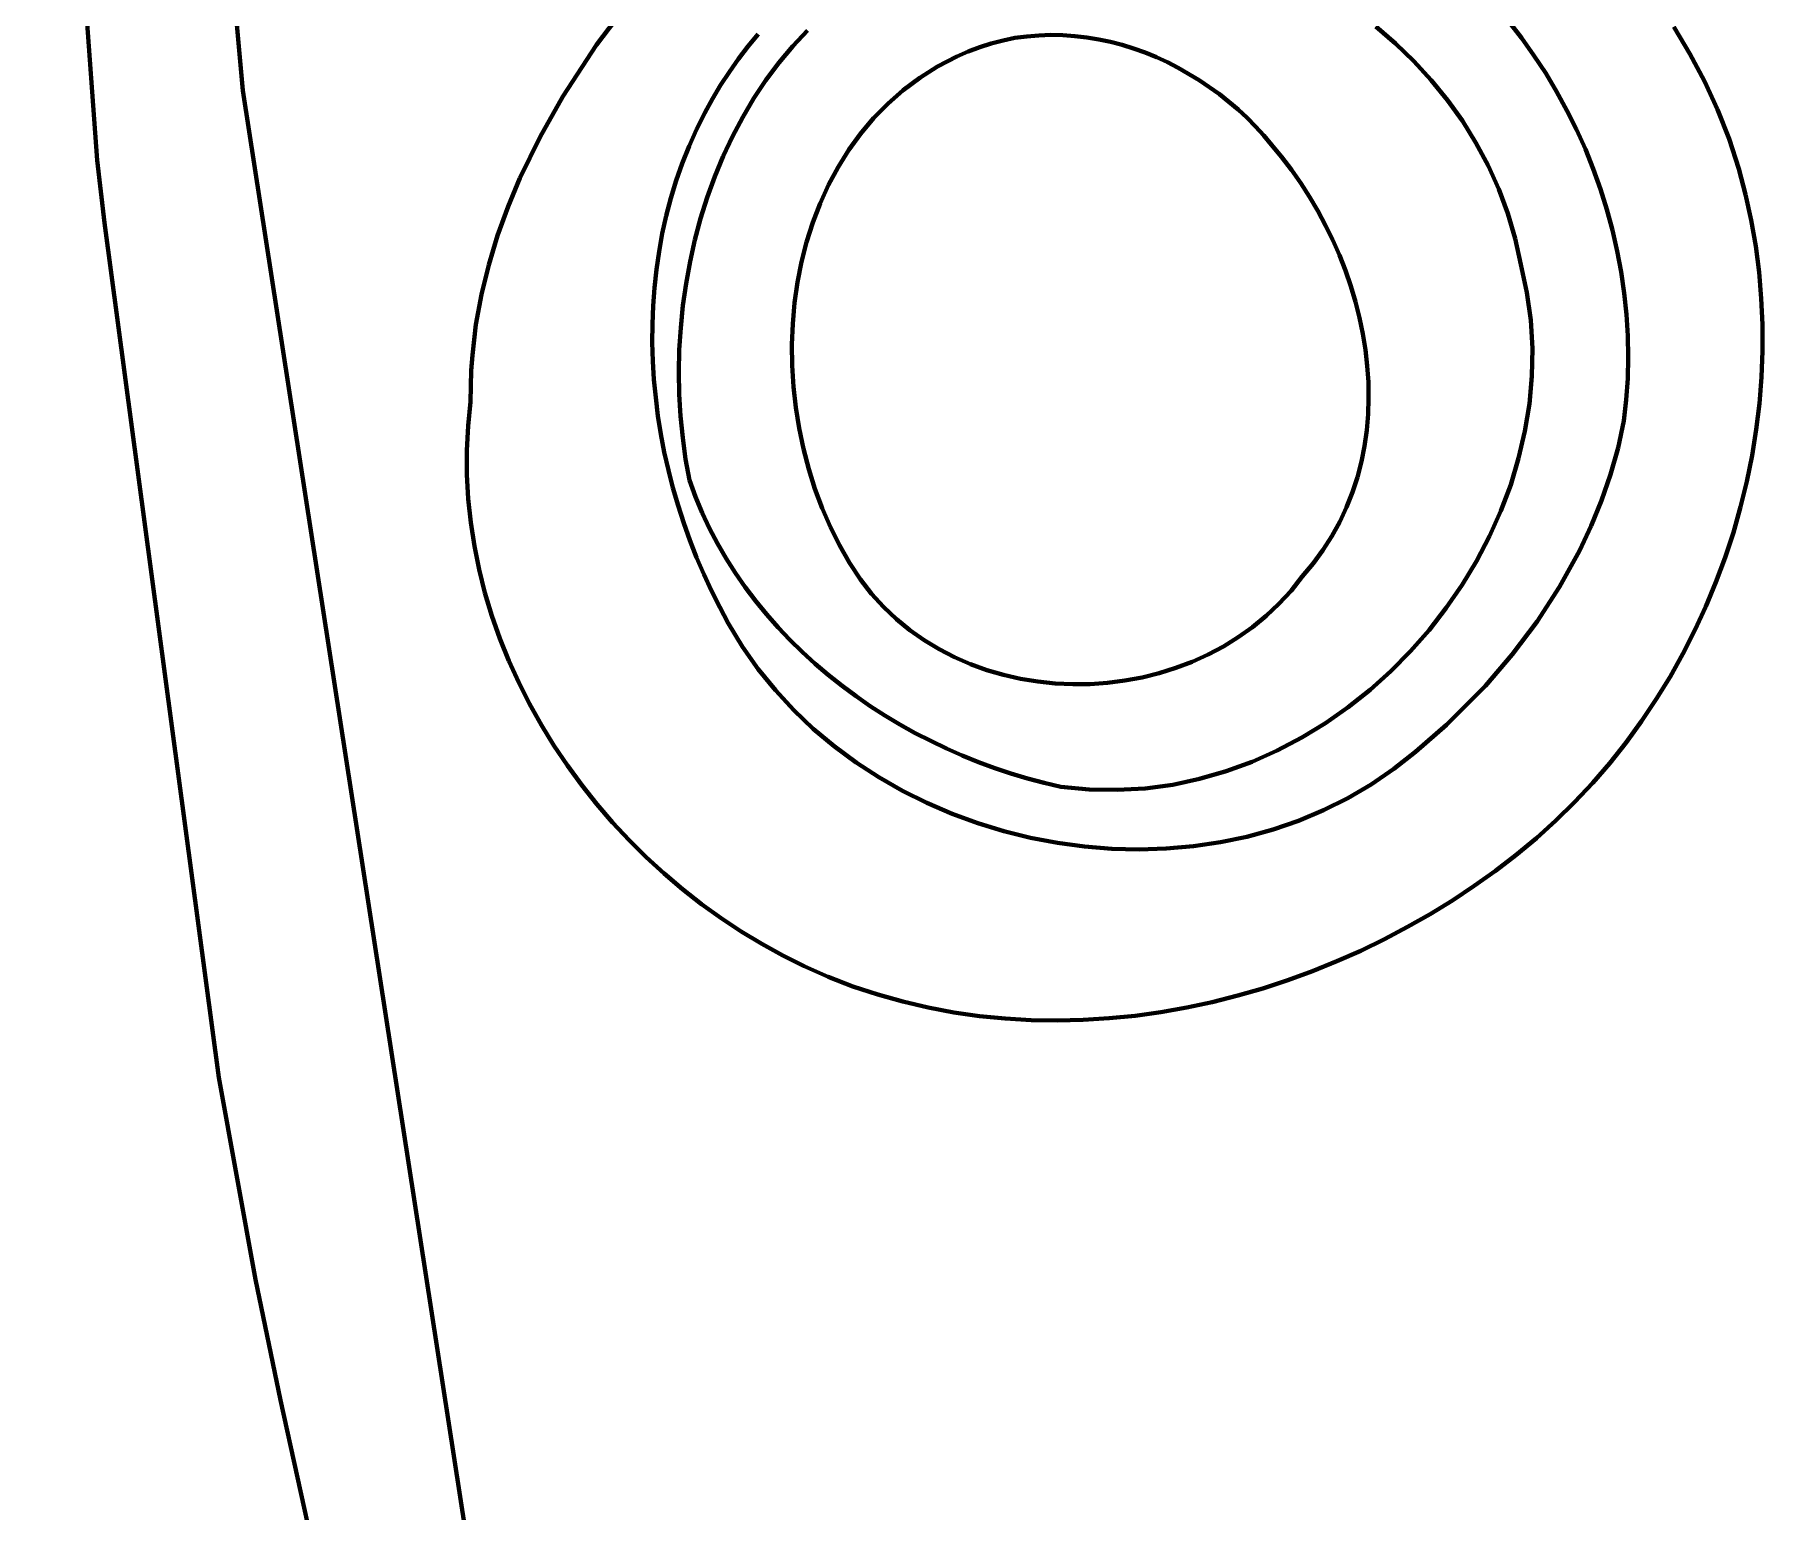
# Model space of a CAD drawing. Header units: millimetres. Extents: x 0 to 14, y 0 to 17.6.
# Drawn here: x 9.357 to 10.44, y 12.651 to 13.577 of the extents above; entities that cross this region are included whole.
import ezdxf

# ---------------------------------------------------------------- set-up
doc = ezdxf.new("R2010")
doc.units = ezdxf.units.MM
doc.layers.add('color#010506ff', color=7, linetype='CONTINUOUS', lineweight=100)
doc.layers.add('color#ffffffff', color=7, linetype='CONTINUOUS', lineweight=100)

msp = doc.modelspace()

# ---------------------------------------------------------------- linework, layer by layer
at = {"layer": 'color#010506ff'}
for p, q in [((9.4431, 14.0422), (9.4876, 13.5414)), ((9.3964, 13.4977), (9.3571, 14.0294)), ((9.7094, 13.5701), (9.7326, 13.6008)), ((10.2893, 13.5744), (10.2811, 13.585)), ((9.8108, 13.5768), (9.8045, 13.5692)), ((9.8324, 13.5692), (9.8417, 13.579)), ((9.9717, 13.5744), (9.9643, 13.5729)), ((9.9792, 13.5754), (9.9717, 13.5744)), ((9.9867, 13.576), (9.9792, 13.5754)), ((9.9942, 13.5763), (9.9867, 13.576)), ((10.0017, 13.5761), (9.9942, 13.5763)), ((10.0093, 13.5756), (10.0017, 13.5761)), ((10.0167, 13.5747), (10.0093, 13.5756)), ((10.0242, 13.5735), (10.0167, 13.5747)), ((10.0316, 13.5719), (10.0242, 13.5735)), ((10.198, 13.5815), (10.2102, 13.571)), ((10.2971, 13.5635), (10.2893, 13.5744)), ((10.3848, 13.5813), (10.3948, 13.5645)), ((9.6882, 13.5378), (9.7094, 13.5701)), ((9.8045, 13.5692), (9.7984, 13.5613)), ((9.8237, 13.5588), (9.8324, 13.5692)), ((9.9352, 13.5628), (9.9232, 13.5565)), ((9.9423, 13.566), (9.9352, 13.5628)), ((9.9496, 13.5687), (9.9423, 13.566)), ((9.9569, 13.571), (9.9496, 13.5687)), ((9.9643, 13.5729), (9.9569, 13.571)), ((10.0389, 13.57), (10.0316, 13.5719)), ((10.0461, 13.5677), (10.0389, 13.57)), ((10.0533, 13.5652), (10.0461, 13.5677)), ((10.0604, 13.5623), (10.0533, 13.5652)), ((10.2102, 13.571), (10.2218, 13.5598)), ((10.3045, 13.5523), (10.2971, 13.5635)), ((10.3948, 13.5645), (10.404, 13.5473)), ((9.7927, 13.5531), (9.7872, 13.5448)), ((9.7984, 13.5613), (9.7927, 13.5531)), ((9.8156, 13.5479), (9.8237, 13.5588)), ((9.9232, 13.5565), (9.9121, 13.5495)), ((10.0673, 13.5592), (10.0604, 13.5623)), ((10.0741, 13.5557), (10.0673, 13.5592)), ((10.0873, 13.548), (10.0741, 13.5557)), ((10.2218, 13.5598), (10.2327, 13.548)), ((10.3113, 13.5408), (10.3045, 13.5523)), ((9.4876, 13.5414), (9.6275, 12.637)), ((9.7872, 13.5448), (9.782, 13.5362)), ((9.808, 13.5366), (9.8156, 13.5479)), ((9.9017, 13.5417), (9.892, 13.5332)), ((9.9121, 13.5495), (9.9017, 13.5417)), ((10.0999, 13.5392), (10.0873, 13.548)), ((10.2327, 13.548), (10.2428, 13.5355)), ((10.3178, 13.529), (10.3113, 13.5408)), ((10.404, 13.5473), (10.4122, 13.5295)), ((9.674, 13.5125), (9.6882, 13.5378)), ((9.782, 13.5362), (9.7772, 13.5274)), ((9.8011, 13.5248), (9.808, 13.5366)), ((9.892, 13.5332), (9.8831, 13.5241)), ((10.1117, 13.5295), (10.0999, 13.5392)), ((10.2428, 13.5355), (10.2522, 13.5224)), ((9.7772, 13.5274), (9.772, 13.5171)), ((9.7946, 13.5127), (9.8011, 13.5248)), ((9.8831, 13.5241), (9.8749, 13.5144)), ((10.1172, 13.5243), (10.1117, 13.5295)), ((10.1226, 13.5189), (10.1172, 13.5243)), ((10.2522, 13.5224), (10.2607, 13.5087)), ((10.3238, 13.517), (10.3178, 13.529)), ((10.4122, 13.5295), (10.4194, 13.5112)), ((9.6613, 13.4865), (9.674, 13.5125)), ((9.772, 13.5171), (9.7674, 13.5065)), ((9.7888, 13.5003), (9.7946, 13.5127)), ((9.8749, 13.5144), (9.8675, 13.5042)), ((10.1277, 13.5133), (10.1226, 13.5189)), ((10.1325, 13.5075), (10.1277, 13.5133)), ((10.2607, 13.5087), (10.2683, 13.4945)), ((10.3293, 13.5048), (10.3238, 13.517)), ((10.4194, 13.5112), (10.4255, 13.4924)), ((9.401, 13.4585), (9.3964, 13.4977)), ((9.7674, 13.5065), (9.7631, 13.4958)), ((9.7835, 13.4875), (9.7888, 13.5003)), ((9.8675, 13.5042), (9.8608, 13.4935)), ((10.1389, 13.4998), (10.1325, 13.5075)), ((10.1451, 13.4918), (10.1389, 13.4998)), ((10.3343, 13.4923), (10.3293, 13.5048)), ((9.7631, 13.4958), (9.7594, 13.485)), ((9.7788, 13.4745), (9.7835, 13.4875)), ((9.8608, 13.4935), (9.8548, 13.4823)), ((10.1509, 13.4834), (10.1451, 13.4918)), ((10.2683, 13.4945), (10.275, 13.4797)), ((10.3388, 13.4797), (10.3343, 13.4923)), ((10.4255, 13.4924), (10.4298, 13.4763)), ((9.6539, 13.4687), (9.6613, 13.4865)), ((9.7594, 13.485), (9.756, 13.474)), ((9.8548, 13.4823), (9.8495, 13.4707)), ((10.1564, 13.4748), (10.1509, 13.4834)), ((10.275, 13.4797), (10.2807, 13.4644)), ((10.3428, 13.4669), (10.3388, 13.4797)), ((10.4298, 13.4763), (10.4333, 13.4602)), ((9.6474, 13.4506), (9.6539, 13.4687)), ((9.756, 13.474), (9.7531, 13.463)), ((9.7746, 13.4613), (9.7788, 13.4745)), ((9.8495, 13.4707), (9.845, 13.4588)), ((10.1616, 13.466), (10.1564, 13.4748)), ((10.1665, 13.4569), (10.1616, 13.466)), ((10.3463, 13.4539), (10.3428, 13.4669)), ((9.4727, 12.9227), (9.401, 13.4585)), ((9.7531, 13.463), (9.7506, 13.4518)), ((9.771, 13.4478), (9.7746, 13.4613)), ((9.845, 13.4588), (9.8411, 13.4465)), ((10.171, 13.4477), (10.1665, 13.4569)), ((10.2807, 13.4644), (10.2854, 13.4486)), ((10.4333, 13.4602), (10.4361, 13.4439)), ((9.6418, 13.4322), (9.6474, 13.4506)), ((9.7506, 13.4518), (9.7486, 13.4405)), ((9.768, 13.4342), (9.771, 13.4478)), ((9.8411, 13.4465), (9.8379, 13.434)), ((10.1752, 13.4382), (10.171, 13.4477)), ((10.2854, 13.4486), (10.2889, 13.4323)), ((10.3493, 13.4408), (10.3463, 13.4539)), ((10.4361, 13.4439), (10.4382, 13.4275)), ((9.7486, 13.4405), (9.7469, 13.4292)), ((9.7655, 13.4205), (9.768, 13.4342)), ((9.8379, 13.434), (9.8354, 13.4213)), ((10.1789, 13.4286), (10.1752, 13.4382)), ((10.3518, 13.4277), (10.3493, 13.4408)), ((9.6373, 13.4136), (9.6418, 13.4322)), ((9.7469, 13.4292), (9.7457, 13.4178)), ((10.1823, 13.4188), (10.1789, 13.4286)), ((10.2889, 13.4323), (10.2927, 13.4149)), ((10.3537, 13.4144), (10.3518, 13.4277)), ((10.4382, 13.4275), (10.4396, 13.4111)), ((9.6338, 13.3947), (9.6373, 13.4136)), ((9.7457, 13.4178), (9.7448, 13.4064)), ((9.7635, 13.4067), (9.7655, 13.4205)), ((9.8354, 13.4213), (9.8336, 13.4083)), ((10.1852, 13.409), (10.1823, 13.4188)), ((10.2927, 13.4149), (10.2951, 13.3974)), ((10.3551, 13.4011), (10.3537, 13.4144)), ((10.4396, 13.4111), (10.4403, 13.3947)), ((9.7448, 13.4064), (9.7444, 13.3949)), ((9.7622, 13.3928), (9.7635, 13.4067)), ((9.8336, 13.4083), (9.8324, 13.3953)), ((10.1877, 13.399), (10.1852, 13.409)), ((10.3559, 13.3877), (10.3551, 13.4011)), ((9.6316, 13.3755), (9.6338, 13.3947)), ((9.7444, 13.3949), (9.7443, 13.3834)), ((9.7613, 13.3789), (9.7622, 13.3928)), ((9.8324, 13.3953), (9.8319, 13.3822)), ((10.1898, 13.389), (10.1877, 13.399)), ((10.2951, 13.3974), (10.2961, 13.3798)), ((10.4403, 13.3947), (10.4403, 13.3782)), ((9.7443, 13.3834), (9.7447, 13.3719)), ((9.761, 13.365), (9.7613, 13.3789)), ((9.8319, 13.3822), (9.8321, 13.369)), ((10.1914, 13.3789), (10.1898, 13.389)), ((10.1926, 13.3688), (10.1914, 13.3789)), ((10.2961, 13.3798), (10.2958, 13.3624)), ((10.3562, 13.3743), (10.3559, 13.3877)), ((9.6309, 13.3659), (9.6316, 13.3755)), ((9.7447, 13.3719), (9.7454, 13.3604)), ((9.8321, 13.369), (9.8329, 13.3558)), ((10.1933, 13.3587), (10.1926, 13.3688)), ((10.3559, 13.3609), (10.3562, 13.3743)), ((10.4403, 13.3782), (10.4397, 13.3617)), ((9.6305, 13.3562), (9.6309, 13.3659)), ((9.7454, 13.3604), (9.7465, 13.349)), ((9.7613, 13.3512), (9.761, 13.365)), ((10.1934, 13.3486), (10.1933, 13.3587)), ((10.2958, 13.3624), (10.2942, 13.3451)), ((10.355, 13.3476), (10.3559, 13.3609)), ((10.4397, 13.3617), (10.4384, 13.3453)), ((9.6289, 13.3312), (9.6304, 13.3464)), ((9.6304, 13.3464), (9.6305, 13.3562)), ((9.7465, 13.349), (9.7479, 13.3375)), ((9.762, 13.3374), (9.7613, 13.3512)), ((9.8329, 13.3558), (9.8343, 13.3427)), ((10.1931, 13.3385), (10.1934, 13.3486)), ((10.3535, 13.3343), (10.355, 13.3476)), ((9.7479, 13.3375), (9.7498, 13.3261)), ((9.7634, 13.3238), (9.762, 13.3374)), ((9.8343, 13.3427), (9.8364, 13.3297)), ((10.1923, 13.3286), (10.1931, 13.3385)), ((10.2942, 13.3451), (10.2914, 13.3279)), ((10.4384, 13.3453), (10.4364, 13.3289)), ((9.6281, 13.3159), (9.6289, 13.3312)), ((9.7498, 13.3261), (9.7519, 13.3148)), ((9.8364, 13.3297), (9.8391, 13.3169)), ((10.1909, 13.3186), (10.1923, 13.3286)), ((10.2914, 13.3279), (10.2875, 13.311)), ((10.3498, 13.3174), (10.3535, 13.3343)), ((10.4364, 13.3289), (10.4338, 13.3126)), ((9.6281, 13.3007), (9.6281, 13.3159)), ((9.7519, 13.3148), (9.7545, 13.3035)), ((9.7652, 13.3103), (9.7634, 13.3238)), ((9.8391, 13.3169), (9.8424, 13.3042)), ((10.1889, 13.3088), (10.1909, 13.3186)), ((10.3451, 13.3008), (10.3498, 13.3174)), ((9.7545, 13.3035), (9.7573, 13.2924)), ((9.7676, 13.2971), (9.7652, 13.3103)), ((9.8424, 13.3042), (9.8463, 13.2918)), ((10.1864, 13.2991), (10.1889, 13.3088)), ((10.2875, 13.311), (10.2825, 13.2943)), ((10.4338, 13.3126), (10.4305, 13.2964)), ((9.629, 13.2856), (9.6281, 13.3007)), ((9.7573, 13.2924), (9.7605, 13.2813)), ((9.7714, 13.2868), (9.7676, 13.2971)), ((9.8463, 13.2918), (9.8508, 13.2796)), ((10.1833, 13.2896), (10.1864, 13.2991)), ((10.2825, 13.2943), (10.2764, 13.278)), ((10.3395, 13.2845), (10.3451, 13.3008)), ((10.4305, 13.2964), (10.4266, 13.2804)), ((9.6305, 13.2707), (9.629, 13.2856)), ((9.7605, 13.2813), (9.7641, 13.2703)), ((9.7756, 13.2768), (9.7714, 13.2868)), ((10.1796, 13.2803), (10.1833, 13.2896)), ((10.333, 13.2686), (10.3395, 13.2845)), ((9.6328, 13.2558), (9.6305, 13.2707)), ((9.7641, 13.2703), (9.7679, 13.2595)), ((9.7802, 13.267), (9.7756, 13.2768)), ((9.8508, 13.2796), (9.856, 13.2678)), ((10.1704, 13.2621), (10.1753, 13.2711)), ((10.1753, 13.2711), (10.1796, 13.2803)), ((10.2764, 13.278), (10.2692, 13.262)), ((10.4266, 13.2804), (10.4221, 13.2645)), ((9.7679, 13.2595), (9.7721, 13.2488)), ((9.7852, 13.2574), (9.7802, 13.267)), ((9.856, 13.2678), (9.8617, 13.2564)), ((10.1648, 13.2534), (10.1704, 13.2621)), ((10.2692, 13.262), (10.2611, 13.2465)), ((10.3256, 13.253), (10.333, 13.2686)), ((10.4221, 13.2645), (10.4169, 13.2488)), ((9.6358, 13.2411), (9.6328, 13.2558)), ((9.7721, 13.2488), (9.7766, 13.2382)), ((9.7907, 13.248), (9.7852, 13.2574)), ((9.8617, 13.2564), (9.8679, 13.2454)), ((10.1586, 13.2449), (10.1648, 13.2534)), ((10.3132, 13.2304), (10.3256, 13.253)), ((10.4169, 13.2488), (10.4112, 13.2333)), ((9.6394, 13.2265), (9.6358, 13.2411)), ((9.7766, 13.2382), (9.7815, 13.2278)), ((9.7965, 13.2389), (9.7907, 13.248)), ((9.8026, 13.2301), (9.7965, 13.2389)), ((9.8679, 13.2454), (9.8748, 13.2349)), ((10.1517, 13.2368), (10.1586, 13.2449)), ((10.2611, 13.2465), (10.252, 13.2315)), ((9.6438, 13.2122), (9.6394, 13.2265)), ((9.7815, 13.2278), (9.7866, 13.2176)), ((9.8092, 13.2214), (9.8026, 13.2301)), ((9.8748, 13.2349), (9.8818, 13.226)), ((10.1372, 13.2197), (10.1448, 13.2279)), ((10.1448, 13.2279), (10.1517, 13.2368)), ((10.252, 13.2315), (10.2421, 13.2171)), ((10.2991, 13.2087), (10.3132, 13.2304)), ((10.4112, 13.2333), (10.4049, 13.2181)), ((9.7866, 13.2176), (9.792, 13.2076)), ((9.816, 13.2131), (9.8092, 13.2214)), ((9.8818, 13.226), (9.8893, 13.2177)), ((9.8893, 13.2177), (9.8974, 13.2101)), ((10.1292, 13.2121), (10.1372, 13.2197)), ((10.2421, 13.2171), (10.2313, 13.2032)), ((10.4049, 13.2181), (10.398, 13.2031)), ((9.6488, 13.198), (9.6438, 13.2122)), ((9.792, 13.2076), (9.8009, 13.1928)), ((9.8232, 13.2049), (9.816, 13.2131)), ((9.8306, 13.1971), (9.8232, 13.2049)), ((9.8974, 13.2101), (9.9059, 13.2032)), ((10.1117, 13.1988), (10.1207, 13.2051)), ((10.1207, 13.2051), (10.1292, 13.2121)), ((10.2835, 13.188), (10.2991, 13.2087)), ((9.6544, 13.184), (9.6488, 13.198)), ((9.8384, 13.1895), (9.8306, 13.1971)), ((9.9059, 13.2032), (9.9149, 13.1969)), ((9.9149, 13.1969), (9.9242, 13.1913)), ((10.1024, 13.193), (10.1117, 13.1988)), ((10.2313, 13.2032), (10.2197, 13.19)), ((10.398, 13.2031), (10.3905, 13.1883)), ((9.6606, 13.1703), (9.6544, 13.184)), ((9.8009, 13.1928), (9.8107, 13.1788)), ((9.8464, 13.1821), (9.8384, 13.1895)), ((9.9242, 13.1913), (9.9339, 13.1863)), ((9.9339, 13.1863), (9.9439, 13.1819)), ((10.0726, 13.1795), (10.0828, 13.1834)), ((10.0828, 13.1834), (10.0928, 13.1879)), ((10.0928, 13.1879), (10.1024, 13.193)), ((10.2197, 13.19), (10.2074, 13.1775)), ((10.2667, 13.1683), (10.2835, 13.188)), ((10.3905, 13.1883), (10.3824, 13.1739)), ((9.8107, 13.1788), (9.8215, 13.1655)), ((9.8547, 13.1751), (9.8464, 13.1821)), ((9.8633, 13.1683), (9.8547, 13.1751)), ((9.9439, 13.1819), (9.9541, 13.1782)), ((9.9541, 13.1782), (9.9646, 13.1752)), ((9.9646, 13.1752), (9.9752, 13.1727)), ((9.9752, 13.1727), (9.986, 13.171)), ((10.0407, 13.1716), (10.0515, 13.1736)), ((10.0515, 13.1736), (10.0621, 13.1762)), ((10.0621, 13.1762), (10.0726, 13.1795)), ((10.2074, 13.1775), (10.1944, 13.1658)), ((10.3824, 13.1739), (10.3738, 13.1599)), ((9.6674, 13.1569), (9.6606, 13.1703)), ((9.8215, 13.1655), (9.833, 13.153)), ((9.8721, 13.1618), (9.8633, 13.1683)), ((9.881, 13.1556), (9.8721, 13.1618)), ((9.986, 13.171), (9.9969, 13.1698)), ((9.9969, 13.1698), (10.0079, 13.1693)), ((10.0079, 13.1693), (10.0188, 13.1694)), ((10.0188, 13.1694), (10.0298, 13.1702)), ((10.0298, 13.1702), (10.0407, 13.1716)), ((10.1944, 13.1658), (10.1807, 13.1549)), ((10.2423, 13.1439), (10.2667, 13.1683)), ((9.6748, 13.1437), (9.6674, 13.1569)), ((9.833, 13.153), (9.8453, 13.1413)), ((9.8902, 13.1497), (9.881, 13.1556)), ((10.1807, 13.1549), (10.1664, 13.1449)), ((10.3738, 13.1599), (10.3646, 13.1461)), ((9.6827, 13.1308), (9.6748, 13.1437)), ((9.8453, 13.1413), (9.8584, 13.1304)), ((9.8996, 13.144), (9.8902, 13.1497)), ((9.9092, 13.1387), (9.8996, 13.144)), ((10.1664, 13.1449), (10.1516, 13.1359)), ((10.2229, 13.127), (10.2423, 13.1439)), ((10.3646, 13.1461), (10.3549, 13.1328)), ((9.6911, 13.1183), (9.6827, 13.1308)), ((9.8584, 13.1304), (9.8721, 13.1203)), ((9.9189, 13.1337), (9.9092, 13.1387)), ((9.9287, 13.129), (9.9189, 13.1337)), ((10.1516, 13.1359), (10.1362, 13.1278)), ((10.3549, 13.1328), (10.3447, 13.1199)), ((9.7001, 13.1061), (9.6911, 13.1183)), ((9.8721, 13.1203), (9.8864, 13.111)), ((9.9387, 13.1246), (9.9287, 13.129)), ((9.9488, 13.1205), (9.9387, 13.1246)), ((9.959, 13.1167), (9.9488, 13.1205)), ((10.1204, 13.1207), (10.1041, 13.1148)), ((10.1362, 13.1278), (10.1204, 13.1207)), ((10.2093, 13.1162), (10.2229, 13.127)), ((10.3447, 13.1199), (10.3339, 13.1074)), ((9.8864, 13.111), (9.9012, 13.1025)), ((9.9692, 13.1133), (9.959, 13.1167)), ((9.9796, 13.1102), (9.9692, 13.1133)), ((9.99, 13.1075), (9.9796, 13.1102)), ((10.0004, 13.105), (9.99, 13.1075)), ((10.0875, 13.1099), (10.0706, 13.1063)), ((10.1041, 13.1148), (10.0875, 13.1099)), ((10.1951, 13.1065), (10.2093, 13.1162)), ((9.7095, 13.0942), (9.7001, 13.1061)), ((9.9012, 13.1025), (9.9165, 13.0949)), ((10.0182, 13.1033), (10.0004, 13.105)), ((10.0358, 13.103), (10.0182, 13.1033)), ((10.0533, 13.104), (10.0358, 13.103)), ((10.0706, 13.1063), (10.0533, 13.104)), ((10.1652, 13.0903), (10.1804, 13.0978)), ((10.1804, 13.0978), (10.1951, 13.1065)), ((10.3339, 13.1074), (10.3226, 13.0953)), ((9.7194, 13.0827), (9.7095, 13.0942)), ((9.9165, 13.0949), (9.9323, 13.0881)), ((9.9323, 13.0881), (9.9484, 13.0822)), ((10.1495, 13.0837), (10.1652, 13.0903)), ((10.3226, 13.0953), (10.3108, 13.0838)), ((9.7298, 13.0716), (9.7194, 13.0827)), ((9.9484, 13.0822), (9.9648, 13.0772)), ((9.9648, 13.0772), (9.9815, 13.073)), ((10.1171, 13.0737), (10.1335, 13.0782)), ((10.1335, 13.0782), (10.1495, 13.0837)), ((10.3108, 13.0838), (10.2986, 13.0727)), ((9.7405, 13.0609), (9.7298, 13.0716)), ((9.9815, 13.073), (9.9983, 13.0698)), ((9.9983, 13.0698), (10.0154, 13.0675)), ((10.0154, 13.0675), (10.0324, 13.0662)), ((10.0324, 13.0662), (10.0496, 13.0657)), ((10.0496, 13.0657), (10.0666, 13.0663)), ((10.0666, 13.0663), (10.0836, 13.0678)), ((10.0836, 13.0678), (10.1005, 13.0703)), ((10.1005, 13.0703), (10.1171, 13.0737)), ((10.2986, 13.0727), (10.2858, 13.0622)), ((9.7517, 13.0506), (9.7405, 13.0609)), ((10.2858, 13.0622), (10.2729, 13.0523)), ((9.7633, 13.0408), (9.7517, 13.0506)), ((10.2597, 13.0428), (10.2461, 13.0338)), ((10.2729, 13.0523), (10.2597, 13.0428)), ((9.7752, 13.0315), (9.7633, 13.0408)), ((10.2461, 13.0338), (10.2321, 13.0252)), ((9.7875, 13.0227), (9.7752, 13.0315)), ((9.8001, 13.0143), (9.7875, 13.0227)), ((10.2321, 13.0252), (10.2179, 13.0171)), ((9.813, 13.0065), (9.8001, 13.0143)), ((10.2179, 13.0171), (10.2034, 13.0094)), ((9.8261, 12.9993), (9.813, 13.0065)), ((9.8396, 12.9926), (9.8261, 12.9993)), ((10.1886, 13.0022), (10.1735, 12.9956)), ((10.2034, 13.0094), (10.1886, 13.0022)), ((9.8547, 12.9859), (9.8396, 12.9926)), ((10.1583, 12.9894), (10.1428, 12.9837)), ((10.1735, 12.9956), (10.1583, 12.9894)), ((9.8701, 12.9799), (9.8547, 12.9859)), ((9.8857, 12.9747), (9.8701, 12.9799)), ((10.1272, 12.9786), (10.1114, 12.9741)), ((10.1428, 12.9837), (10.1272, 12.9786)), ((9.9014, 12.9703), (9.8857, 12.9747)), ((9.9173, 12.9666), (9.9014, 12.9703)), ((9.9333, 12.9636), (9.9173, 12.9666)), ((10.0794, 12.9666), (10.0632, 12.9638)), ((10.0954, 12.97), (10.0794, 12.9666)), ((10.1114, 12.9741), (10.0954, 12.97)), ((9.9494, 12.9613), (9.9333, 12.9636)), ((9.9656, 12.9597), (9.9494, 12.9613)), ((9.9819, 12.9587), (9.9656, 12.9597)), ((9.9982, 12.9585), (9.9819, 12.9587)), ((10.0145, 12.9588), (9.9982, 12.9585)), ((10.0308, 12.9599), (10.0145, 12.9588)), ((10.047, 12.9615), (10.0308, 12.9599)), ((10.0632, 12.9638), (10.047, 12.9615)), ((9.4956, 12.7961), (9.4727, 12.9227)), ((9.5112, 12.7204), (9.4956, 12.7961)), ((9.5448, 12.5685), (9.5112, 12.7204))]:
    msp.add_line(p, q, dxfattribs=at)
at = {"layer": 'color#ffffffff'}
for p, q in [((9.4876, 13.5414), (9.4431, 14.0422)), ((9.3571, 14.0294), (9.3964, 13.4977)), ((9.7326, 13.6008), (9.7094, 13.5701)), ((10.2811, 13.585), (10.2893, 13.5744)), ((9.8045, 13.5692), (9.8108, 13.5768)), ((9.8417, 13.579), (9.8324, 13.5692)), ((9.9643, 13.5729), (9.9717, 13.5744)), ((9.9717, 13.5744), (9.9792, 13.5754)), ((9.9792, 13.5754), (9.9867, 13.576)), ((9.9867, 13.576), (9.9942, 13.5763)), ((9.9942, 13.5763), (10.0017, 13.5761)), ((10.0017, 13.5761), (10.0093, 13.5756)), ((10.0093, 13.5756), (10.0167, 13.5747)), ((10.0167, 13.5747), (10.0242, 13.5735)), ((10.0242, 13.5735), (10.0316, 13.5719)), ((10.2102, 13.571), (10.198, 13.5815)), ((10.2893, 13.5744), (10.2971, 13.5635)), ((10.3948, 13.5645), (10.3848, 13.5813)), ((9.7094, 13.5701), (9.6882, 13.5378)), ((9.7984, 13.5613), (9.8045, 13.5692)), ((9.8324, 13.5692), (9.8237, 13.5588)), ((9.9232, 13.5565), (9.9352, 13.5628)), ((9.9352, 13.5628), (9.9423, 13.566)), ((9.9423, 13.566), (9.9496, 13.5687)), ((9.9496, 13.5687), (9.9569, 13.571)), ((9.9569, 13.571), (9.9643, 13.5729)), ((10.0316, 13.5719), (10.0389, 13.57)), ((10.0389, 13.57), (10.0461, 13.5677)), ((10.0461, 13.5677), (10.0533, 13.5652)), ((10.0533, 13.5652), (10.0604, 13.5623)), ((10.2218, 13.5598), (10.2102, 13.571)), ((10.2971, 13.5635), (10.3045, 13.5523)), ((10.404, 13.5473), (10.3948, 13.5645)), ((9.7872, 13.5448), (9.7927, 13.5531)), ((9.7927, 13.5531), (9.7984, 13.5613)), ((9.8237, 13.5588), (9.8156, 13.5479)), ((9.9121, 13.5495), (9.9232, 13.5565)), ((10.0604, 13.5623), (10.0673, 13.5592)), ((10.0673, 13.5592), (10.0741, 13.5557)), ((10.0741, 13.5557), (10.0873, 13.548)), ((10.2327, 13.548), (10.2218, 13.5598)), ((10.3045, 13.5523), (10.3113, 13.5408)), ((9.6275, 12.637), (9.4876, 13.5414)), ((9.782, 13.5362), (9.7872, 13.5448)), ((9.8156, 13.5479), (9.808, 13.5366)), ((9.892, 13.5332), (9.9017, 13.5417)), ((9.9017, 13.5417), (9.9121, 13.5495)), ((10.0873, 13.548), (10.0999, 13.5392)), ((10.2428, 13.5355), (10.2327, 13.548)), ((10.3113, 13.5408), (10.3178, 13.529)), ((10.4122, 13.5295), (10.404, 13.5473)), ((9.6882, 13.5378), (9.674, 13.5125)), ((9.7772, 13.5274), (9.782, 13.5362)), ((9.808, 13.5366), (9.8011, 13.5248)), ((9.8831, 13.5241), (9.892, 13.5332)), ((10.0999, 13.5392), (10.1117, 13.5295)), ((10.2522, 13.5224), (10.2428, 13.5355)), ((9.772, 13.5171), (9.7772, 13.5274)), ((9.8011, 13.5248), (9.7946, 13.5127)), ((9.8749, 13.5144), (9.8831, 13.5241)), ((10.1117, 13.5295), (10.1172, 13.5243)), ((10.1172, 13.5243), (10.1226, 13.5189)), ((10.2607, 13.5087), (10.2522, 13.5224)), ((10.3178, 13.529), (10.3238, 13.517)), ((10.4194, 13.5112), (10.4122, 13.5295)), ((9.674, 13.5125), (9.6613, 13.4865)), ((9.7674, 13.5065), (9.772, 13.5171)), ((9.7946, 13.5127), (9.7888, 13.5003)), ((9.8675, 13.5042), (9.8749, 13.5144)), ((10.1226, 13.5189), (10.1277, 13.5133)), ((10.1277, 13.5133), (10.1325, 13.5075)), ((10.2683, 13.4945), (10.2607, 13.5087)), ((10.3238, 13.517), (10.3293, 13.5048)), ((10.4255, 13.4924), (10.4194, 13.5112)), ((9.3964, 13.4977), (9.401, 13.4585)), ((9.7631, 13.4958), (9.7674, 13.5065)), ((9.7888, 13.5003), (9.7835, 13.4875)), ((9.8608, 13.4935), (9.8675, 13.5042)), ((10.1325, 13.5075), (10.1389, 13.4998)), ((10.1389, 13.4998), (10.1451, 13.4918)), ((10.3293, 13.5048), (10.3343, 13.4923)), ((9.7594, 13.485), (9.7631, 13.4958)), ((9.7835, 13.4875), (9.7788, 13.4745)), ((9.8548, 13.4823), (9.8608, 13.4935)), ((10.1451, 13.4918), (10.1509, 13.4834)), ((10.275, 13.4797), (10.2683, 13.4945)), ((10.3343, 13.4923), (10.3388, 13.4797)), ((10.4298, 13.4763), (10.4255, 13.4924)), ((9.6613, 13.4865), (9.6539, 13.4687)), ((9.756, 13.474), (9.7594, 13.485)), ((9.8495, 13.4707), (9.8548, 13.4823)), ((10.1509, 13.4834), (10.1564, 13.4748)), ((10.2807, 13.4644), (10.275, 13.4797)), ((10.3388, 13.4797), (10.3428, 13.4669)), ((10.4333, 13.4602), (10.4298, 13.4763)), ((9.6539, 13.4687), (9.6474, 13.4506)), ((9.7531, 13.463), (9.756, 13.474)), ((9.7788, 13.4745), (9.7746, 13.4613)), ((9.845, 13.4588), (9.8495, 13.4707)), ((10.1564, 13.4748), (10.1616, 13.466)), ((10.1616, 13.466), (10.1665, 13.4569)), ((10.3428, 13.4669), (10.3463, 13.4539)), ((9.401, 13.4585), (9.4727, 12.9227)), ((9.7506, 13.4518), (9.7531, 13.463)), ((9.7746, 13.4613), (9.771, 13.4478)), ((9.8411, 13.4465), (9.845, 13.4588)), ((10.1665, 13.4569), (10.171, 13.4477)), ((10.2854, 13.4486), (10.2807, 13.4644)), ((10.4361, 13.4439), (10.4333, 13.4602)), ((9.6474, 13.4506), (9.6418, 13.4322)), ((9.7486, 13.4405), (9.7506, 13.4518)), ((9.771, 13.4478), (9.768, 13.4342)), ((9.8379, 13.434), (9.8411, 13.4465)), ((10.171, 13.4477), (10.1752, 13.4382)), ((10.2889, 13.4323), (10.2854, 13.4486)), ((10.3463, 13.4539), (10.3493, 13.4408)), ((10.4382, 13.4275), (10.4361, 13.4439)), ((9.7469, 13.4292), (9.7486, 13.4405)), ((9.768, 13.4342), (9.7655, 13.4205)), ((9.8354, 13.4213), (9.8379, 13.434)), ((10.1752, 13.4382), (10.1789, 13.4286)), ((10.3493, 13.4408), (10.3518, 13.4277)), ((9.6418, 13.4322), (9.6373, 13.4136)), ((9.7457, 13.4178), (9.7469, 13.4292)), ((10.1789, 13.4286), (10.1823, 13.4188)), ((10.2927, 13.4149), (10.2889, 13.4323)), ((10.3518, 13.4277), (10.3537, 13.4144)), ((10.4396, 13.4111), (10.4382, 13.4275)), ((9.6373, 13.4136), (9.6338, 13.3947)), ((9.7448, 13.4064), (9.7457, 13.4178)), ((9.7655, 13.4205), (9.7635, 13.4067)), ((9.8336, 13.4083), (9.8354, 13.4213)), ((10.1823, 13.4188), (10.1852, 13.409)), ((10.2951, 13.3974), (10.2927, 13.4149)), ((10.3537, 13.4144), (10.3551, 13.4011)), ((10.4403, 13.3947), (10.4396, 13.4111)), ((9.7444, 13.3949), (9.7448, 13.4064)), ((9.7635, 13.4067), (9.7622, 13.3928)), ((9.8324, 13.3953), (9.8336, 13.4083)), ((10.1852, 13.409), (10.1877, 13.399)), ((10.3551, 13.4011), (10.3559, 13.3877)), ((9.6338, 13.3947), (9.6316, 13.3755)), ((9.7443, 13.3834), (9.7444, 13.3949)), ((9.7622, 13.3928), (9.7613, 13.3789)), ((9.8319, 13.3822), (9.8324, 13.3953)), ((10.1877, 13.399), (10.1898, 13.389)), ((10.2961, 13.3798), (10.2951, 13.3974)), ((10.4403, 13.3782), (10.4403, 13.3947)), ((9.7447, 13.3719), (9.7443, 13.3834)), ((9.7613, 13.3789), (9.761, 13.365)), ((9.8321, 13.369), (9.8319, 13.3822)), ((10.1898, 13.389), (10.1914, 13.3789)), ((10.1914, 13.3789), (10.1926, 13.3688)), ((10.2958, 13.3624), (10.2961, 13.3798)), ((10.3559, 13.3877), (10.3562, 13.3743)), ((9.6316, 13.3755), (9.6309, 13.3659)), ((9.7454, 13.3604), (9.7447, 13.3719)), ((9.8329, 13.3558), (9.8321, 13.369)), ((10.1926, 13.3688), (10.1933, 13.3587)), ((10.3562, 13.3743), (10.3559, 13.3609)), ((10.4397, 13.3617), (10.4403, 13.3782)), ((9.6309, 13.3659), (9.6305, 13.3562)), ((9.7465, 13.349), (9.7454, 13.3604)), ((9.761, 13.365), (9.7613, 13.3512)), ((10.1933, 13.3587), (10.1934, 13.3486)), ((10.2942, 13.3451), (10.2958, 13.3624)), ((10.3559, 13.3609), (10.355, 13.3476)), ((10.4384, 13.3453), (10.4397, 13.3617)), ((9.6304, 13.3464), (9.6289, 13.3312)), ((9.6305, 13.3562), (9.6304, 13.3464)), ((9.7479, 13.3375), (9.7465, 13.349)), ((9.7613, 13.3512), (9.762, 13.3374)), ((9.8343, 13.3427), (9.8329, 13.3558)), ((10.1934, 13.3486), (10.1931, 13.3385)), ((10.355, 13.3476), (10.3535, 13.3343)), ((9.7498, 13.3261), (9.7479, 13.3375)), ((9.762, 13.3374), (9.7634, 13.3238)), ((9.8364, 13.3297), (9.8343, 13.3427)), ((10.1931, 13.3385), (10.1923, 13.3286)), ((10.2914, 13.3279), (10.2942, 13.3451)), ((10.4364, 13.3289), (10.4384, 13.3453)), ((9.6289, 13.3312), (9.6281, 13.3159)), ((9.7519, 13.3148), (9.7498, 13.3261)), ((9.8391, 13.3169), (9.8364, 13.3297)), ((10.1923, 13.3286), (10.1909, 13.3186)), ((10.2875, 13.311), (10.2914, 13.3279)), ((10.3535, 13.3343), (10.3498, 13.3174)), ((10.4338, 13.3126), (10.4364, 13.3289)), ((9.6281, 13.3159), (9.6281, 13.3007)), ((9.7545, 13.3035), (9.7519, 13.3148)), ((9.7634, 13.3238), (9.7652, 13.3103)), ((9.8424, 13.3042), (9.8391, 13.3169)), ((10.1909, 13.3186), (10.1889, 13.3088)), ((10.3498, 13.3174), (10.3451, 13.3008)), ((9.7573, 13.2924), (9.7545, 13.3035)), ((9.7652, 13.3103), (9.7676, 13.2971)), ((9.8463, 13.2918), (9.8424, 13.3042)), ((10.1889, 13.3088), (10.1864, 13.2991)), ((10.2825, 13.2943), (10.2875, 13.311)), ((10.4305, 13.2964), (10.4338, 13.3126)), ((9.6281, 13.3007), (9.629, 13.2856)), ((9.7605, 13.2813), (9.7573, 13.2924)), ((9.7676, 13.2971), (9.7714, 13.2868)), ((9.8508, 13.2796), (9.8463, 13.2918)), ((10.1864, 13.2991), (10.1833, 13.2896)), ((10.2764, 13.278), (10.2825, 13.2943)), ((10.3451, 13.3008), (10.3395, 13.2845)), ((10.4266, 13.2804), (10.4305, 13.2964)), ((9.629, 13.2856), (9.6305, 13.2707)), ((9.7641, 13.2703), (9.7605, 13.2813)), ((9.7714, 13.2868), (9.7756, 13.2768)), ((10.1833, 13.2896), (10.1796, 13.2803)), ((10.3395, 13.2845), (10.333, 13.2686)), ((9.6305, 13.2707), (9.6328, 13.2558)), ((9.7679, 13.2595), (9.7641, 13.2703)), ((9.7756, 13.2768), (9.7802, 13.267)), ((9.856, 13.2678), (9.8508, 13.2796)), ((10.1753, 13.2711), (10.1704, 13.2621)), ((10.1796, 13.2803), (10.1753, 13.2711)), ((10.2692, 13.262), (10.2764, 13.278)), ((10.4221, 13.2645), (10.4266, 13.2804)), ((9.7721, 13.2488), (9.7679, 13.2595)), ((9.7802, 13.267), (9.7852, 13.2574)), ((9.8617, 13.2564), (9.856, 13.2678)), ((10.1704, 13.2621), (10.1648, 13.2534)), ((10.2611, 13.2465), (10.2692, 13.262)), ((10.333, 13.2686), (10.3256, 13.253)), ((10.4169, 13.2488), (10.4221, 13.2645)), ((9.6328, 13.2558), (9.6358, 13.2411)), ((9.7766, 13.2382), (9.7721, 13.2488)), ((9.7852, 13.2574), (9.7907, 13.248)), ((9.8679, 13.2454), (9.8617, 13.2564)), ((10.1648, 13.2534), (10.1586, 13.2449)), ((10.3256, 13.253), (10.3132, 13.2304)), ((10.4112, 13.2333), (10.4169, 13.2488)), ((9.6358, 13.2411), (9.6394, 13.2265)), ((9.7815, 13.2278), (9.7766, 13.2382)), ((9.7907, 13.248), (9.7965, 13.2389)), ((9.7965, 13.2389), (9.8026, 13.2301)), ((9.8748, 13.2349), (9.8679, 13.2454)), ((10.1586, 13.2449), (10.1517, 13.2368)), ((10.252, 13.2315), (10.2611, 13.2465)), ((9.6394, 13.2265), (9.6438, 13.2122)), ((9.7866, 13.2176), (9.7815, 13.2278)), ((9.8026, 13.2301), (9.8092, 13.2214)), ((9.8818, 13.226), (9.8748, 13.2349)), ((10.1448, 13.2279), (10.1372, 13.2197)), ((10.1517, 13.2368), (10.1448, 13.2279)), ((10.2421, 13.2171), (10.252, 13.2315)), ((10.3132, 13.2304), (10.2991, 13.2087)), ((10.4049, 13.2181), (10.4112, 13.2333)), ((9.792, 13.2076), (9.7866, 13.2176)), ((9.8092, 13.2214), (9.816, 13.2131)), ((9.8893, 13.2177), (9.8818, 13.226)), ((9.8974, 13.2101), (9.8893, 13.2177)), ((10.1372, 13.2197), (10.1292, 13.2121)), ((10.2313, 13.2032), (10.2421, 13.2171)), ((10.398, 13.2031), (10.4049, 13.2181)), ((9.6438, 13.2122), (9.6488, 13.198)), ((9.8009, 13.1928), (9.792, 13.2076)), ((9.816, 13.2131), (9.8232, 13.2049)), ((9.8232, 13.2049), (9.8306, 13.1971)), ((9.9059, 13.2032), (9.8974, 13.2101)), ((10.1207, 13.2051), (10.1117, 13.1988)), ((10.1292, 13.2121), (10.1207, 13.2051)), ((10.2991, 13.2087), (10.2835, 13.188)), ((9.6488, 13.198), (9.6544, 13.184)), ((9.8306, 13.1971), (9.8384, 13.1895)), ((9.9149, 13.1969), (9.9059, 13.2032)), ((9.9242, 13.1913), (9.9149, 13.1969)), ((10.1117, 13.1988), (10.1024, 13.193)), ((10.2197, 13.19), (10.2313, 13.2032)), ((10.3905, 13.1883), (10.398, 13.2031)), ((9.6544, 13.184), (9.6606, 13.1703)), ((9.8107, 13.1788), (9.8009, 13.1928)), ((9.8384, 13.1895), (9.8464, 13.1821)), ((9.9339, 13.1863), (9.9242, 13.1913)), ((9.9439, 13.1819), (9.9339, 13.1863)), ((10.0828, 13.1834), (10.0726, 13.1795)), ((10.0928, 13.1879), (10.0828, 13.1834)), ((10.1024, 13.193), (10.0928, 13.1879)), ((10.2074, 13.1775), (10.2197, 13.19)), ((10.2835, 13.188), (10.2667, 13.1683)), ((10.3824, 13.1739), (10.3905, 13.1883)), ((9.8215, 13.1655), (9.8107, 13.1788)), ((9.8464, 13.1821), (9.8547, 13.1751)), ((9.8547, 13.1751), (9.8633, 13.1683)), ((9.9541, 13.1782), (9.9439, 13.1819)), ((9.9646, 13.1752), (9.9541, 13.1782)), ((9.9752, 13.1727), (9.9646, 13.1752)), ((9.986, 13.171), (9.9752, 13.1727)), ((10.0515, 13.1736), (10.0407, 13.1716)), ((10.0621, 13.1762), (10.0515, 13.1736)), ((10.0726, 13.1795), (10.0621, 13.1762)), ((10.1944, 13.1658), (10.2074, 13.1775)), ((10.3738, 13.1599), (10.3824, 13.1739)), ((9.6606, 13.1703), (9.6674, 13.1569)), ((9.833, 13.153), (9.8215, 13.1655)), ((9.8633, 13.1683), (9.8721, 13.1618)), ((9.8721, 13.1618), (9.881, 13.1556)), ((9.9969, 13.1698), (9.986, 13.171)), ((10.0079, 13.1693), (9.9969, 13.1698)), ((10.0188, 13.1694), (10.0079, 13.1693)), ((10.0298, 13.1702), (10.0188, 13.1694)), ((10.0407, 13.1716), (10.0298, 13.1702)), ((10.1807, 13.1549), (10.1944, 13.1658)), ((10.2667, 13.1683), (10.2423, 13.1439)), ((9.6674, 13.1569), (9.6748, 13.1437)), ((9.8453, 13.1413), (9.833, 13.153)), ((9.881, 13.1556), (9.8902, 13.1497)), ((10.1664, 13.1449), (10.1807, 13.1549)), ((10.3646, 13.1461), (10.3738, 13.1599)), ((9.6748, 13.1437), (9.6827, 13.1308)), ((9.8584, 13.1304), (9.8453, 13.1413)), ((9.8902, 13.1497), (9.8996, 13.144)), ((9.8996, 13.144), (9.9092, 13.1387)), ((10.1516, 13.1359), (10.1664, 13.1449)), ((10.2423, 13.1439), (10.2229, 13.127)), ((10.3549, 13.1328), (10.3646, 13.1461)), ((9.6827, 13.1308), (9.6911, 13.1183)), ((9.8721, 13.1203), (9.8584, 13.1304)), ((9.9092, 13.1387), (9.9189, 13.1337)), ((9.9189, 13.1337), (9.9287, 13.129)), ((10.1362, 13.1278), (10.1516, 13.1359)), ((10.3447, 13.1199), (10.3549, 13.1328)), ((9.6911, 13.1183), (9.7001, 13.1061)), ((9.8864, 13.111), (9.8721, 13.1203)), ((9.9287, 13.129), (9.9387, 13.1246)), ((9.9387, 13.1246), (9.9488, 13.1205)), ((9.9488, 13.1205), (9.959, 13.1167)), ((10.1041, 13.1148), (10.1204, 13.1207)), ((10.1204, 13.1207), (10.1362, 13.1278)), ((10.2229, 13.127), (10.2093, 13.1162)), ((10.3339, 13.1074), (10.3447, 13.1199)), ((9.9012, 13.1025), (9.8864, 13.111)), ((9.959, 13.1167), (9.9692, 13.1133)), ((9.9692, 13.1133), (9.9796, 13.1102)), ((9.9796, 13.1102), (9.99, 13.1075)), ((9.99, 13.1075), (10.0004, 13.105)), ((10.0706, 13.1063), (10.0875, 13.1099)), ((10.0875, 13.1099), (10.1041, 13.1148)), ((10.2093, 13.1162), (10.1951, 13.1065)), ((9.7001, 13.1061), (9.7095, 13.0942)), ((9.9165, 13.0949), (9.9012, 13.1025)), ((10.0004, 13.105), (10.0182, 13.1033)), ((10.0182, 13.1033), (10.0358, 13.103)), ((10.0358, 13.103), (10.0533, 13.104)), ((10.0533, 13.104), (10.0706, 13.1063)), ((10.1804, 13.0978), (10.1652, 13.0903)), ((10.1951, 13.1065), (10.1804, 13.0978)), ((10.3226, 13.0953), (10.3339, 13.1074)), ((9.7095, 13.0942), (9.7194, 13.0827)), ((9.9323, 13.0881), (9.9165, 13.0949)), ((9.9484, 13.0822), (9.9323, 13.0881)), ((10.1652, 13.0903), (10.1495, 13.0837)), ((10.3108, 13.0838), (10.3226, 13.0953)), ((9.7194, 13.0827), (9.7298, 13.0716)), ((9.9648, 13.0772), (9.9484, 13.0822)), ((9.9815, 13.073), (9.9648, 13.0772)), ((10.1335, 13.0782), (10.1171, 13.0737)), ((10.1495, 13.0837), (10.1335, 13.0782)), ((10.2986, 13.0727), (10.3108, 13.0838)), ((9.7298, 13.0716), (9.7405, 13.0609)), ((9.9983, 13.0698), (9.9815, 13.073)), ((10.0154, 13.0675), (9.9983, 13.0698)), ((10.0324, 13.0662), (10.0154, 13.0675)), ((10.0496, 13.0657), (10.0324, 13.0662)), ((10.0666, 13.0663), (10.0496, 13.0657)), ((10.0836, 13.0678), (10.0666, 13.0663)), ((10.1005, 13.0703), (10.0836, 13.0678)), ((10.1171, 13.0737), (10.1005, 13.0703)), ((10.2858, 13.0622), (10.2986, 13.0727)), ((9.7405, 13.0609), (9.7517, 13.0506)), ((10.2729, 13.0523), (10.2858, 13.0622)), ((9.7517, 13.0506), (9.7633, 13.0408)), ((10.2461, 13.0338), (10.2597, 13.0428)), ((10.2597, 13.0428), (10.2729, 13.0523)), ((9.7633, 13.0408), (9.7752, 13.0315)), ((10.2321, 13.0252), (10.2461, 13.0338)), ((9.7752, 13.0315), (9.7875, 13.0227)), ((9.7875, 13.0227), (9.8001, 13.0143)), ((10.2179, 13.0171), (10.2321, 13.0252)), ((9.8001, 13.0143), (9.813, 13.0065)), ((10.2034, 13.0094), (10.2179, 13.0171)), ((9.813, 13.0065), (9.8261, 12.9993)), ((9.8261, 12.9993), (9.8396, 12.9926)), ((10.1735, 12.9956), (10.1886, 13.0022)), ((10.1886, 13.0022), (10.2034, 13.0094)), ((9.8396, 12.9926), (9.8547, 12.9859)), ((10.1428, 12.9837), (10.1583, 12.9894)), ((10.1583, 12.9894), (10.1735, 12.9956)), ((9.8547, 12.9859), (9.8701, 12.9799)), ((9.8701, 12.9799), (9.8857, 12.9747)), ((10.1114, 12.9741), (10.1272, 12.9786)), ((10.1272, 12.9786), (10.1428, 12.9837)), ((9.8857, 12.9747), (9.9014, 12.9703)), ((9.9014, 12.9703), (9.9173, 12.9666)), ((9.9173, 12.9666), (9.9333, 12.9636)), ((10.0632, 12.9638), (10.0794, 12.9666)), ((10.0794, 12.9666), (10.0954, 12.97)), ((10.0954, 12.97), (10.1114, 12.9741)), ((9.9333, 12.9636), (9.9494, 12.9613)), ((9.9494, 12.9613), (9.9656, 12.9597)), ((9.9656, 12.9597), (9.9819, 12.9587)), ((9.9819, 12.9587), (9.9982, 12.9585)), ((9.9982, 12.9585), (10.0145, 12.9588)), ((10.0145, 12.9588), (10.0308, 12.9599)), ((10.0308, 12.9599), (10.047, 12.9615)), ((10.047, 12.9615), (10.0632, 12.9638)), ((9.4727, 12.9227), (9.4956, 12.7961)), ((9.4956, 12.7961), (9.5112, 12.7204)), ((9.5112, 12.7204), (9.5448, 12.5685))]:
    msp.add_line(p, q, dxfattribs=at)

doc.saveas('drawing.dxf')
